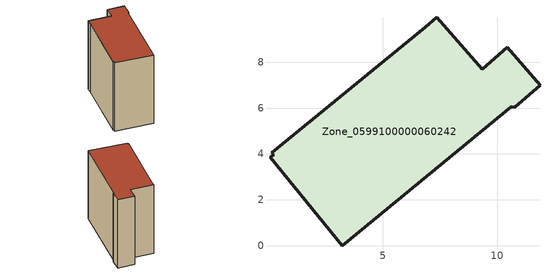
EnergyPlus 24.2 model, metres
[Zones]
Zone_0599100000060242
 floor ground (C_G): 0.22,3.97 0.15,4.05 6.85,9.54 7.34,9.96 9.33,7.69 10.43,8.65 11.86,7.01 10.76,6.05 10.61,6.07 3.23,0 0.07,3.85 z0
 wall outside (C_F): 10.61,6.07 10.76,6.05 11.86,7.01 10.43,8.65 9.33,7.69 7.34,9.96 6.85,9.54 0.15,4.05 0.22,3.97 0.07,3.85 3.23,0 10.61,6.07 z0:9.89
 roof outside (C_R): 0.22,3.97 0.07,3.85 3.23,0 10.61,6.07 10.76,6.05 11.86,7.01 10.43,8.65 9.33,7.69 7.34,9.96 6.85,9.54 0.15,4.05 z9.89
[BUILDING]
Pand.0599100000060242: North Axis=0; Terrain=City; Loads Convergence Tolerance Value=0.04; Temperature Convergence Tolerance Value=0.4; Solar Distribution=FullExterior; Maximum Number of Warmup Days=25; Minimum Number of Warmup Days=1
[Site:Location]
Rotterdam.The.Hague.AP_ZH_NLD Design_Conditions: Latitude=51.96; Longitude=4.45; Time Zone=1; Elevation=-4.5
[SITE:GROUNDTEMPERATURE:BUILDINGSURFACE]
18, 18, 18, 18, 18, 18, 18, 18, 18, 18, 18, 18
[MATERIAL] Thermal Absorptance=0.9; Solar Absorptance=0.7; Visible Absorptance=0.7
Name | Roughness | Thickness | Conductivity | Density | Specific Heat
G.TI.1946 | MediumSmooth | 0.15 | 1 | 540 | 1210
F.TI.1946 | Rough | 0.3 | 0.857143 | 1920 | 840
R.TI.1946 | MediumRough | 0.2 | 0.1 | 1500 | 1000
[CONSTRUCTION]
C_G: G.TI.1946
C_F: F.TI.1946
C_R: R.TI.1946
[ZONE]
Zone_0599100000060242: Type=1; Multiplier=1; Ceiling Height=Autocalculate; Volume=Autocalculate; Floor Area=autocalculate; Part of Total Floor Area=Yes
[ZONEINFILTRATION:DESIGNFLOWRATE]
Infil_Zone_0599100000060242: Zone or ZoneList or Space or SpaceList=Zone_0599100000060242; Schedule=AlwaysOn; Design Flow Rate Calculation Method=Flow/Area; Flow Rate per Floor Area=0.003; Constant Term Coefficient=1; Temperature Term Coefficient=0; Velocity Term Coefficient=0; Velocity Squared Term Coefficient=0
[HVACTEMPLATE:ZONE:IDEALLOADSAIRSYSTEM]
Zone_0599100000060242: Maximum Heating Supply Air Temperature=50; Minimum Cooling Supply Air Temperature=13; Maximum Heating Supply Air Humidity Ratio=0.0156; Minimum Cooling Supply Air Humidity Ratio=0.0077; Heating Limit=NoLimit; Cooling Limit=NoLimit; Dehumidification Control Type=ConstantSensibleHeatRatio; Cooling Sensible Heat Ratio=0.7; Dehumidification Setpoint=60; Humidification Control Type=None; Humidification Setpoint=30; Outdoor Air Method=None; Outdoor Air Flow Rate per Person=0.00944; Outdoor Air Flow Rate per Zone Floor Area=0; Outdoor Air Flow Rate per Zone=0; Demand Controlled Ventilation Type=None; Outdoor Air Economizer Type=NoEconomizer; Heat Recovery Type=None; Sensible Heat Recovery Effectiveness=0.7; Latent Heat Recovery Effectiveness=0.65
[ZONECONTROL:THERMOSTAT]
ThermostatControl_Zone_0599100000060242: Zone or ZoneList=Zone_0599100000060242; Control Type Schedule=DualSetpointControlType; Control 1=Thermostat_Zone_0599100000060242; Temperature Difference Between Cutout And Setpoint=0
[THERMOSTATSETPOINT:DUALSETPOINT]
Thermostat_Zone_0599100000060242: Heating Setpoint Temperature Schedule=HeatingSetpoint_Zone_0599100000060242; Cooling Setpoint Temperature Schedule=CoolingSetpoint_Zone_0599100000060242
[SCHEDULE:COMPACT]
HeatingSetpoint_Zone_0599100000060242: Through: 12/31, For: AllDays, Until: 24:00, 21
CoolingSetpoint_Zone_0599100000060242: Through: 12/31, For: AllDays, Until: 24:00, 24
DualSetpointControlType: Through: 12/31, For: AllDays, Until: 24:00, 4
AlwaysOn: Through: 12/31, For: AllDays, Until: 24:00, 1
